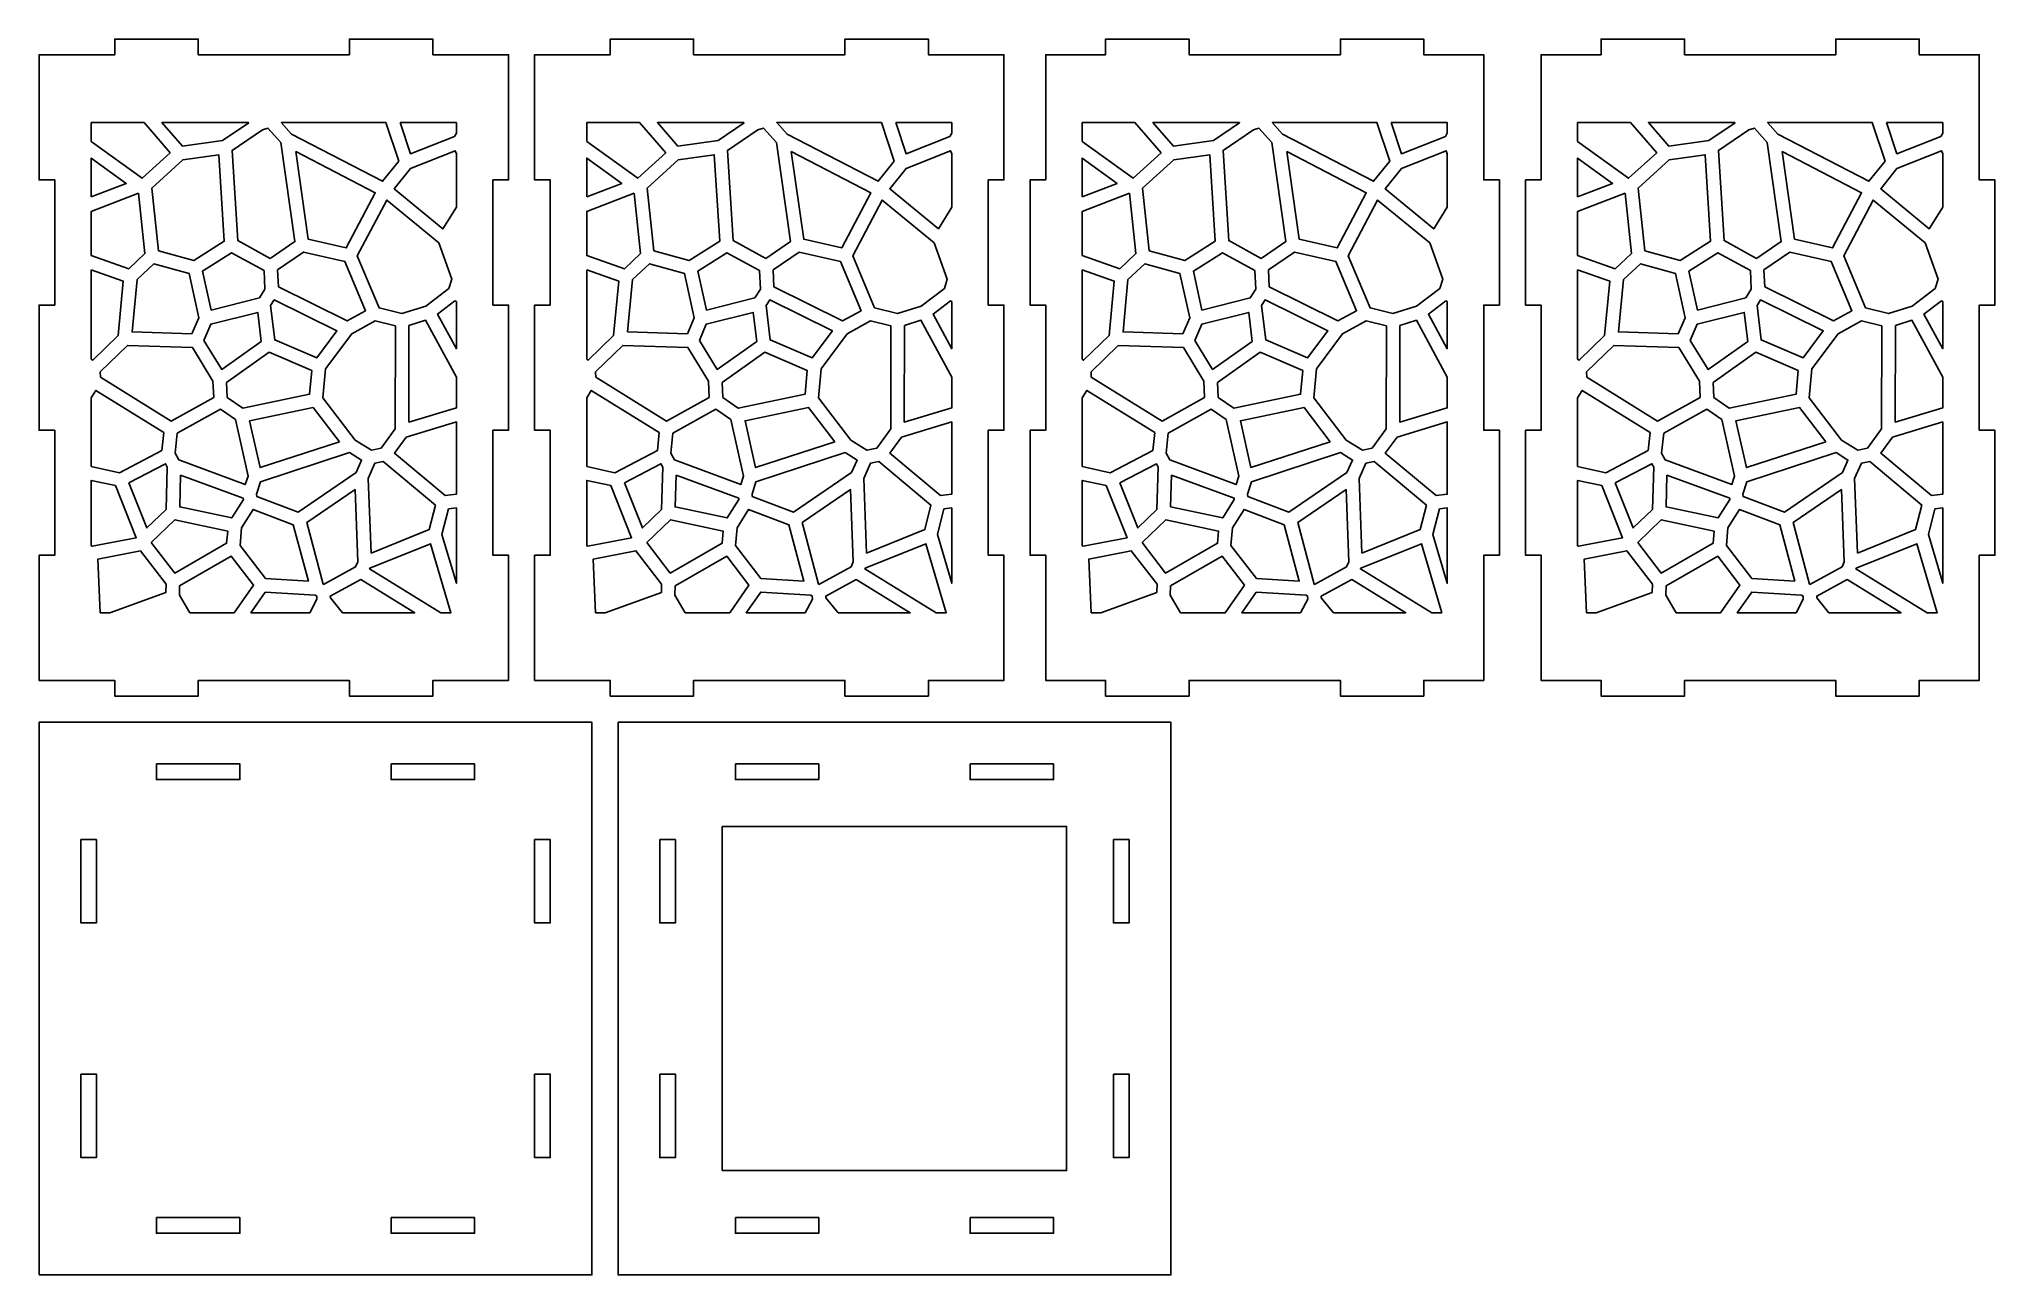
# Model space of a CAD drawing. Header units: millimetres. Extents: x 0 to 375, y -237 to 0.
import ezdxf

# ---------------------------------------------------------------- set-up
doc = ezdxf.new("R2010")
doc.units = ezdxf.units.MM
doc.layers.add('CUT', color=1, linetype='Continuous')

msp = doc.modelspace()

# ---------------------------------------------------------------- linework, layer by layer
at = {"layer": 'CUT'}
for points in [[(3, -123), (0, -123), (0, -99), (3, -99), (3, -75), (0, -75), (0, -51), (3, -51), (3, -27), (0, -27), (0, -3), (3, -3), (14.5, -3), (14.5, 0), (30.5, 0), (30.5, -3), (59.5, -3), (59.5, 0), (75.5, 0), (75.5, -3), (87, -3), (90, -3), (90, -27), (87, -27), (87, -51), (90, -51), (90, -75), (87, -75), (87, -99), (90, -99), (90, -123), (87, -123), (75.5, -123), (75.5, -126), (59.5, -126), (59.5, -123), (30.5, -123), (30.5, -126), (14.5, -126), (14.5, -123), (3, -123)], [(98, -123), (95, -123), (95, -99), (98, -99), (98, -75), (95, -75), (95, -51), (98, -51), (98, -27), (95, -27), (95, -3), (98, -3), (109.5, -3), (109.5, 0), (125.5, 0), (125.5, -3), (154.5, -3), (154.5, 0), (170.5, 0), (170.5, -3), (182, -3), (185, -3), (185, -27), (182, -27), (182, -51), (185, -51), (185, -75), (182, -75), (182, -99), (185, -99), (185, -123), (182, -123), (170.5, -123), (170.5, -126), (154.5, -126), (154.5, -123), (125.5, -123), (125.5, -126), (109.5, -126), (109.5, -123), (98, -123)], [(265.5, -126), (249.5, -126), (249.5, -123), (220.5, -123), (220.5, -126), (204.5, -126), (204.5, -123), (193, -123), (193, -99), (190, -99), (190, -75), (193, -75), (193, -51), (190, -51), (190, -27), (193, -27), (193, -3), (204.5, -3), (204.5, 0), (220.5, 0), (220.5, -3), (249.5, -3), (249.5, 0), (265.5, 0), (265.5, -3), (277, -3), (277, -27), (280, -27), (280, -51), (277, -51), (277, -75), (280, -75), (280, -99), (277, -99), (277, -123), (265.5, -123), (265.5, -126)], [(360.5, -126), (344.5, -126), (344.5, -123), (315.5, -123), (315.5, -126), (299.5, -126), (299.5, -123), (288, -123), (288, -99), (285, -99), (285, -75), (288, -75), (288, -51), (285, -51), (285, -27), (288, -27), (288, -3), (299.5, -3), (299.5, 0), (315.5, 0), (315.5, -3), (344.5, -3), (344.5, 0), (360.5, 0), (360.5, -3), (372, -3), (372, -27), (375, -27), (375, -51), (372, -51), (372, -75), (375, -75), (375, -99), (372, -99), (372, -123), (360.5, -123), (360.5, -126)], [(25.15, -21.79), (20.12, -16), (10, -16), (10, -19.62), (19.77, -26.7), (25.15, -21.79)], [(40.19, -16.03), (40.15, -16), (23.56, -16), (27.48, -20.51), (35.17, -19.46), (40.19, -16.03)], [(44.32, -42.08), (49.05, -38.84), (46.36, -19.84), (43.88, -17.05), (42.82, -17.38), (37, -21.36), (38.09, -38.65), (44.32, -42.08)], [(68.97, -23.44), (66.5, -16), (46.43, -16), (48.4, -18.23), (65.86, -27.26), (68.97, -23.44)], [(69.24, -16), (71.23, -22), (79.63, -18.68), (80, -18.07), (80, -16), (69.24, -16)], [(120.15, -21.79), (115.12, -16), (105, -16), (105, -19.62), (114.77, -26.7), (120.15, -21.79)], [(135.19, -16.03), (135.15, -16), (118.56, -16), (122.48, -20.51), (130.17, -19.46), (135.19, -16.03)], [(139.32, -42.08), (144.05, -38.84), (141.36, -19.84), (138.88, -17.05), (137.82, -17.38), (132, -21.36), (133.09, -38.65), (139.32, -42.08)], [(163.97, -23.44), (161.5, -16), (141.43, -16), (143.4, -18.23), (160.86, -27.26), (163.97, -23.44)], [(164.24, -16), (166.23, -22), (174.63, -18.68), (175, -18.07), (175, -16), (164.24, -16)], [(215.15, -21.79), (210.12, -16), (200, -16), (200, -19.62), (209.77, -26.7), (215.15, -21.79)], [(230.19, -16.03), (230.15, -16), (213.56, -16), (217.48, -20.51), (225.17, -19.46), (230.19, -16.03)], [(234.32, -42.08), (239.05, -38.84), (236.36, -19.84), (233.88, -17.05), (232.82, -17.38), (227, -21.36), (228.09, -38.65), (234.32, -42.08)], [(258.97, -23.44), (256.5, -16), (236.43, -16), (238.4, -18.23), (255.86, -27.26), (258.97, -23.44)], [(259.24, -16), (261.23, -22), (269.63, -18.68), (270, -18.07), (270, -16), (259.24, -16)], [(310.15, -21.79), (305.12, -16), (295, -16), (295, -19.62), (304.77, -26.7), (310.15, -21.79)], [(325.19, -16.03), (325.15, -16), (308.56, -16), (312.48, -20.51), (320.17, -19.46), (325.19, -16.03)], [(329.32, -42.08), (334.05, -38.84), (331.36, -19.84), (328.88, -17.05), (327.82, -17.38), (322, -21.36), (323.09, -38.65), (329.32, -42.08)], [(353.97, -23.44), (351.5, -16), (331.43, -16), (333.4, -18.23), (350.86, -27.26), (353.97, -23.44)], [(354.24, -16), (356.23, -22), (364.63, -18.68), (365, -18.07), (365, -16), (354.24, -16)], [(22.86, -40.61), (29.65, -42.48), (35.49, -38.76), (34.45, -22.18), (27.54, -23.13), (21.59, -28.56), (22.86, -40.61)], [(49.23, -21.58), (51.61, -38.39), (58.89, -40.04), (64.45, -29.46), (49.23, -21.58)], [(80, -32.25), (80, -22.02), (79.77, -21.42), (71.23, -24.79), (68.1, -28.7), (77.43, -36.37), (80, -32.25)], [(117.86, -40.61), (124.65, -42.48), (130.49, -38.76), (129.45, -22.18), (122.54, -23.13), (116.59, -28.56), (117.86, -40.61)], [(144.23, -21.58), (146.61, -38.39), (153.89, -40.04), (159.45, -29.46), (144.23, -21.58)], [(175, -32.25), (175, -22.02), (174.77, -21.42), (166.23, -24.79), (163.1, -28.7), (172.43, -36.37), (175, -32.25)], [(212.86, -40.61), (219.65, -42.48), (225.49, -38.76), (224.45, -22.18), (217.54, -23.13), (211.59, -28.56), (212.86, -40.61)], [(239.23, -21.58), (241.61, -38.39), (248.89, -40.04), (254.45, -29.46), (239.23, -21.58)], [(270, -32.25), (270, -22.02), (269.77, -21.42), (261.23, -24.79), (258.1, -28.7), (267.43, -36.37), (270, -32.25)], [(307.86, -40.61), (314.65, -42.48), (320.49, -38.76), (319.45, -22.18), (312.54, -23.13), (306.59, -28.56), (307.86, -40.61)], [(334.23, -21.58), (336.61, -38.39), (343.89, -40.04), (349.45, -29.46), (334.23, -21.58)], [(365, -32.25), (365, -22.02), (364.77, -21.42), (356.23, -24.79), (353.1, -28.7), (362.43, -36.37), (365, -32.25)], [(10, -30.26), (16.7, -27.68), (10, -22.83), (10, -30.26)], [(105, -30.26), (111.7, -27.68), (105, -22.83), (105, -30.26)], [(200, -30.26), (206.7, -27.68), (200, -22.83), (200, -30.26)], [(295, -30.26), (301.7, -27.68), (295, -22.83), (295, -30.26)], [(19.08, -29.55), (10, -33.05), (10, -41.5), (17.21, -44.03), (20.3, -41.12), (19.08, -29.55)], [(114.08, -29.55), (105, -33.05), (105, -41.5), (112.21, -44.03), (115.3, -41.12), (114.08, -29.55)], [(209.08, -29.55), (200, -33.05), (200, -41.5), (207.21, -44.03), (210.3, -41.12), (209.08, -29.55)], [(304.08, -29.55), (295, -33.05), (295, -41.5), (302.21, -44.03), (305.3, -41.12), (304.08, -29.55)], [(78.57, -47.8), (79.12, -46.03), (76.64, -39.09), (66.64, -30.87), (61.01, -41.59), (65.2, -51.56), (69.57, -52.63), (74.12, -51.19), (78.57, -47.8)], [(173.57, -47.8), (174.12, -46.03), (171.64, -39.09), (161.64, -30.87), (156.01, -41.59), (160.2, -51.56), (164.57, -52.63), (169.12, -51.19), (173.57, -47.8)], [(268.57, -47.8), (269.12, -46.03), (266.64, -39.09), (256.64, -30.87), (251.01, -41.59), (255.2, -51.56), (259.57, -52.63), (264.12, -51.19), (268.57, -47.8)], [(363.57, -47.8), (364.12, -46.03), (361.64, -39.09), (351.64, -30.87), (346.01, -41.59), (350.2, -51.56), (354.57, -52.63), (359.12, -51.19), (363.57, -47.8)], [(32.96, -51.97), (42.23, -49.65), (43.29, -47.98), (43.13, -44.39), (36.89, -40.96), (31.32, -44.5), (32.96, -51.97)], [(45.87, -47.51), (59.04, -54.03), (62.6, -52.09), (58.64, -42.65), (50.71, -40.85), (45.72, -44.26), (45.87, -47.51)], [(127.96, -51.97), (137.23, -49.65), (138.29, -47.98), (138.13, -44.39), (131.89, -40.96), (126.32, -44.5), (127.96, -51.97)], [(140.87, -47.51), (154.04, -54.03), (157.6, -52.09), (153.64, -42.65), (145.71, -40.85), (140.72, -44.26), (140.87, -47.51)], [(222.96, -51.97), (232.23, -49.65), (233.29, -47.98), (233.13, -44.39), (226.89, -40.96), (221.32, -44.5), (222.96, -51.97)], [(235.87, -47.51), (249.04, -54.03), (252.6, -52.09), (248.64, -42.65), (240.71, -40.85), (235.72, -44.26), (235.87, -47.51)], [(317.96, -51.97), (327.23, -49.65), (328.29, -47.98), (328.13, -44.39), (321.89, -40.96), (316.32, -44.5), (317.96, -51.97)], [(330.87, -47.51), (344.04, -54.03), (347.6, -52.09), (343.64, -42.65), (335.71, -40.85), (330.72, -44.26), (330.87, -47.51)], [(10, -44.25), (10, -61.38), (10.27, -61.59), (15.16, -56.83), (16.14, -46.41), (10, -44.25)], [(29.3, -56.55), (30.62, -53.43), (28.75, -44.93), (22.02, -43.07), (18.77, -46.13), (17.83, -56.17), (29.3, -56.55)], [(105, -44.25), (105, -61.38), (105.27, -61.59), (110.16, -56.83), (111.14, -46.41), (105, -44.25)], [(124.3, -56.55), (125.62, -53.43), (123.75, -44.93), (117.02, -43.07), (113.77, -46.13), (112.83, -56.17), (124.3, -56.55)], [(200, -44.25), (200, -61.38), (200.27, -61.59), (205.16, -56.83), (206.14, -46.41), (200, -44.25)], [(219.3, -56.55), (220.62, -53.43), (218.75, -44.93), (212.02, -43.07), (208.77, -46.13), (207.83, -56.17), (219.3, -56.55)], [(295, -44.25), (295, -61.38), (295.27, -61.59), (300.16, -56.83), (301.14, -46.41), (295, -44.25)], [(314.3, -56.55), (315.62, -53.43), (313.75, -44.93), (307.02, -43.07), (303.77, -46.13), (302.83, -56.17), (314.3, -56.55)], [(31.6, -57.77), (35.01, -63.35), (42.6, -57.97), (41.93, -52.41), (32.92, -54.66), (31.6, -57.77)], [(44.39, -51.1), (45.18, -57.68), (53.23, -61.15), (57.1, -55.97), (45.08, -50.02), (44.39, -51.1)], [(79.74, -50.17), (76.4, -52.72), (80, -59.39), (80, -50.34), (79.74, -50.17)], [(126.6, -57.77), (130.01, -63.35), (137.6, -57.97), (136.93, -52.41), (127.92, -54.66), (126.6, -57.77)], [(139.39, -51.1), (140.18, -57.68), (148.23, -61.15), (152.1, -55.97), (140.08, -50.02), (139.39, -51.1)], [(174.74, -50.17), (171.4, -52.72), (175, -59.39), (175, -50.34), (174.74, -50.17)], [(221.6, -57.77), (225.01, -63.35), (232.6, -57.97), (231.93, -52.41), (222.92, -54.66), (221.6, -57.77)], [(234.39, -51.1), (235.18, -57.68), (243.23, -61.15), (247.1, -55.97), (235.08, -50.02), (234.39, -51.1)], [(269.74, -50.17), (266.4, -52.72), (270, -59.39), (270, -50.34), (269.74, -50.17)], [(316.6, -57.77), (320.01, -63.35), (327.6, -57.97), (326.93, -52.41), (317.92, -54.66), (316.6, -57.77)], [(329.39, -51.1), (330.18, -57.68), (338.23, -61.15), (342.1, -55.97), (330.08, -50.02), (329.39, -51.1)], [(364.74, -50.17), (361.4, -52.72), (365, -59.39), (365, -50.34), (364.74, -50.17)], [(65.6, -78.44), (68.29, -74.77), (68.32, -55), (64.43, -54.05), (59.94, -56.5), (54.92, -63.23), (54.42, -68.79), (60.61, -76.9), (63.72, -78.84), (65.6, -78.44)], [(70.92, -54.93), (70.89, -73.44), (80, -70.72), (80, -64.86), (74.09, -53.93), (70.92, -54.93)], [(160.6, -78.44), (163.29, -74.77), (163.32, -55), (159.43, -54.05), (154.94, -56.5), (149.92, -63.23), (149.42, -68.79), (155.61, -76.9), (158.72, -78.84), (160.6, -78.44)], [(165.92, -54.93), (165.89, -73.44), (175, -70.72), (175, -64.86), (169.09, -53.93), (165.92, -54.93)], [(255.6, -78.44), (258.29, -74.77), (258.32, -55), (254.43, -54.05), (249.94, -56.5), (244.92, -63.23), (244.42, -68.79), (250.61, -76.9), (253.72, -78.84), (255.6, -78.44)], [(260.92, -54.93), (260.89, -73.44), (270, -70.72), (270, -64.86), (264.09, -53.93), (260.92, -54.93)], [(350.6, -78.44), (353.29, -74.77), (353.32, -55), (349.43, -54.05), (344.94, -56.5), (339.92, -63.23), (339.42, -68.79), (345.61, -76.9), (348.72, -78.84), (350.6, -78.44)], [(355.92, -54.93), (355.89, -73.44), (365, -70.72), (365, -64.86), (359.09, -53.93), (355.92, -54.93)], [(11.74, -64.86), (25.31, -73.27), (33.48, -68.71), (33.34, -65.61), (29.4, -59.15), (16.92, -58.74), (11.7, -63.82), (11.74, -64.86)], [(106.74, -64.86), (120.31, -73.27), (128.48, -68.71), (128.34, -65.61), (124.4, -59.15), (111.92, -58.74), (106.7, -63.82), (106.74, -64.86)], [(201.74, -64.86), (215.31, -73.27), (223.48, -68.71), (223.34, -65.61), (219.4, -59.15), (206.92, -58.74), (201.7, -63.82), (201.74, -64.86)], [(296.74, -64.86), (310.31, -73.27), (318.48, -68.71), (318.34, -65.61), (314.4, -59.15), (301.92, -58.74), (296.7, -63.82), (296.74, -64.86)], [(36.08, -68.75), (39.06, -70.79), (51.87, -68.1), (52.28, -63.57), (44.14, -60.06), (35.96, -65.87), (36.08, -68.75)], [(131.08, -68.75), (134.06, -70.79), (146.87, -68.1), (147.28, -63.57), (139.14, -60.06), (130.96, -65.87), (131.08, -68.75)], [(226.08, -68.75), (229.06, -70.79), (241.87, -68.1), (242.28, -63.57), (234.14, -60.06), (225.96, -65.87), (226.08, -68.75)], [(321.08, -68.75), (324.06, -70.79), (336.87, -68.1), (337.28, -63.57), (329.14, -60.06), (320.96, -65.87), (321.08, -68.75)], [(10, -81.97), (15.39, -83.15), (23.54, -78.88), (23.9, -75.46), (10.88, -67.39), (10, -68.79), (10, -81.97)], [(105, -81.97), (110.39, -83.15), (118.54, -78.88), (118.9, -75.46), (105.88, -67.39), (105, -68.79), (105, -81.97)], [(200, -81.97), (205.39, -83.15), (213.54, -78.88), (213.9, -75.46), (200.88, -67.39), (200, -68.79), (200, -81.97)], [(295, -81.97), (300.39, -83.15), (308.54, -78.88), (308.9, -75.46), (295.88, -67.39), (295, -68.79), (295, -81.97)], [(40.06, -83.79), (37.63, -72.96), (34.75, -70.98), (26.5, -75.59), (26.1, -79.44), (26.8, -80.71), (39.54, -85.44), (40.06, -83.79)], [(57.57, -77.21), (52.54, -70.62), (40.35, -73.18), (42.36, -82.17), (57.57, -77.21)], [(135.06, -83.79), (132.63, -72.96), (129.75, -70.98), (121.5, -75.59), (121.1, -79.44), (121.8, -80.71), (134.54, -85.44), (135.06, -83.79)], [(152.57, -77.21), (147.54, -70.62), (135.35, -73.18), (137.36, -82.17), (152.57, -77.21)], [(230.06, -83.79), (227.63, -72.96), (224.75, -70.98), (216.5, -75.59), (216.1, -79.44), (216.8, -80.71), (229.54, -85.44), (230.06, -83.79)], [(247.57, -77.21), (242.54, -70.62), (230.35, -73.18), (232.36, -82.17), (247.57, -77.21)], [(325.06, -83.79), (322.63, -72.96), (319.75, -70.98), (311.5, -75.59), (311.1, -79.44), (311.8, -80.71), (324.54, -85.44), (325.06, -83.79)], [(342.57, -77.21), (337.54, -70.62), (325.35, -73.18), (327.36, -82.17), (342.57, -77.21)], [(70.38, -76.31), (68.12, -79.39), (77.86, -87.54), (80, -87.29), (80, -73.43), (70.38, -76.31)], [(165.38, -76.31), (163.12, -79.39), (172.86, -87.54), (175, -87.29), (175, -73.43), (165.38, -76.31)], [(260.38, -76.31), (258.12, -79.39), (267.86, -87.54), (270, -87.29), (270, -73.43), (260.38, -76.31)], [(355.38, -76.31), (353.12, -79.39), (362.86, -87.54), (365, -87.29), (365, -73.43), (355.38, -76.31)], [(17.22, -85.13), (20.67, -93.76), (24.33, -90.19), (24.58, -82.07), (24.24, -81.45), (17.22, -85.13)], [(60.76, -83.14), (61.83, -80.73), (59.54, -79.3), (42.44, -84.88), (41.69, -87.27), (41.73, -87.69), (49.65, -90.71), (60.76, -83.14)], [(63.65, -98.59), (74.8, -94.07), (76, -89.37), (66, -81.01), (64.4, -81.35), (63.11, -84.26), (63.65, -98.59)], [(112.22, -85.13), (115.67, -93.76), (119.33, -90.19), (119.58, -82.07), (119.24, -81.45), (112.22, -85.13)], [(155.76, -83.14), (156.83, -80.73), (154.54, -79.3), (137.44, -84.88), (136.69, -87.27), (136.73, -87.69), (144.65, -90.71), (155.76, -83.14)], [(158.65, -98.59), (169.8, -94.07), (171, -89.37), (161, -81.01), (159.4, -81.35), (158.11, -84.26), (158.65, -98.59)], [(207.22, -85.13), (210.67, -93.76), (214.33, -90.19), (214.58, -82.07), (214.24, -81.45), (207.22, -85.13)], [(250.76, -83.14), (251.83, -80.73), (249.54, -79.3), (232.44, -84.88), (231.69, -87.27), (231.73, -87.69), (239.65, -90.71), (250.76, -83.14)], [(253.65, -98.59), (264.8, -94.07), (266, -89.37), (256, -81.01), (254.4, -81.35), (253.11, -84.26), (253.65, -98.59)], [(302.22, -85.13), (305.67, -93.76), (309.33, -90.19), (309.58, -82.07), (309.24, -81.45), (302.22, -85.13)], [(345.76, -83.14), (346.83, -80.73), (344.54, -79.3), (327.44, -84.88), (326.69, -87.27), (326.73, -87.69), (334.65, -90.71), (345.76, -83.14)], [(348.65, -98.59), (359.8, -94.07), (361, -89.37), (351, -81.01), (349.4, -81.35), (348.11, -84.26), (348.65, -98.59)], [(14.62, -85.64), (10, -84.63), (10, -97.15), (10.18, -97.27), (18.61, -95.62), (14.62, -85.64)], [(27.13, -83.61), (26.95, -89.71), (36.94, -91.84), (39.17, -88.3), (39.15, -88.07), (27.13, -83.61)], [(109.62, -85.64), (105, -84.63), (105, -97.15), (105.18, -97.27), (113.61, -95.62), (109.62, -85.64)], [(122.13, -83.61), (121.95, -89.71), (131.94, -91.84), (134.17, -88.3), (134.15, -88.07), (122.13, -83.61)], [(204.62, -85.64), (200, -84.63), (200, -97.15), (200.18, -97.27), (208.61, -95.62), (204.62, -85.64)], [(217.13, -83.61), (216.95, -89.71), (226.94, -91.84), (229.17, -88.3), (229.15, -88.07), (217.13, -83.61)], [(299.62, -85.64), (295, -84.63), (295, -97.15), (295.18, -97.27), (303.61, -95.62), (299.62, -85.64)], [(312.13, -83.61), (311.95, -89.71), (321.94, -91.84), (324.17, -88.3), (324.15, -88.07), (312.13, -83.61)], [(54.52, -104.57), (60.69, -101.22), (61.11, -100.24), (60.59, -86.4), (51.32, -92.72), (54.47, -104.55), (54.52, -104.57)], [(78.5, -90.08), (77.24, -95), (80, -104.37), (80, -89.91), (78.5, -90.08)], [(149.52, -104.57), (155.69, -101.22), (156.11, -100.24), (155.59, -86.4), (146.32, -92.72), (149.47, -104.55), (149.52, -104.57)], [(173.5, -90.08), (172.24, -95), (175, -104.37), (175, -89.91), (173.5, -90.08)], [(244.52, -104.57), (250.69, -101.22), (251.11, -100.24), (250.59, -86.4), (241.32, -92.72), (244.47, -104.55), (244.52, -104.57)], [(268.5, -90.08), (267.24, -95), (270, -104.37), (270, -89.91), (268.5, -90.08)], [(339.52, -104.57), (345.69, -101.22), (346.11, -100.24), (345.59, -86.4), (336.32, -92.72), (339.47, -104.55), (339.52, -104.57)], [(363.5, -90.08), (362.24, -95), (365, -104.37), (365, -89.91), (363.5, -90.08)], [(21.51, -96.57), (26, -102.42), (35.96, -96.7), (36.16, -94.34), (26.03, -92.17), (21.51, -96.57)], [(43.4, -103.46), (51.63, -103.97), (48.74, -93.14), (41.04, -90.21), (38.82, -93.73), (38.53, -97.1), (43.4, -103.46)], [(116.51, -96.57), (121, -102.42), (130.96, -96.7), (131.16, -94.34), (121.03, -92.17), (116.51, -96.57)], [(138.4, -103.46), (146.63, -103.97), (143.74, -93.14), (136.04, -90.21), (133.82, -93.73), (133.53, -97.1), (138.4, -103.46)], [(211.51, -96.57), (216, -102.42), (225.96, -96.7), (226.16, -94.34), (216.03, -92.17), (211.51, -96.57)], [(233.4, -103.46), (241.63, -103.97), (238.74, -93.14), (231.04, -90.21), (228.82, -93.73), (228.53, -97.1), (233.4, -103.46)], [(306.51, -96.57), (311, -102.42), (320.96, -96.7), (321.16, -94.34), (311.03, -92.17), (306.51, -96.57)], [(328.4, -103.46), (336.63, -103.97), (333.74, -93.14), (326.04, -90.21), (323.82, -93.73), (323.53, -97.1), (328.4, -103.46)], [(77.01, -110), (78.95, -110), (75.05, -96.77), (63.41, -101.49), (63.35, -101.62), (77.01, -110)], [(172.01, -110), (173.95, -110), (170.05, -96.77), (158.41, -101.49), (158.35, -101.62), (172.01, -110)], [(267.01, -110), (268.95, -110), (265.05, -96.77), (253.41, -101.49), (253.35, -101.62), (267.01, -110)], [(362.01, -110), (363.95, -110), (360.05, -96.77), (348.41, -101.49), (348.35, -101.62), (362.01, -110)], [(11.7, -110), (13.56, -110), (24.31, -106.1), (24.35, -104.54), (19.42, -98.11), (11.26, -99.71), (11.7, -110)], [(28.88, -110), (37.42, -110), (41.11, -104.75), (36.85, -99.18), (26.94, -104.88), (26.9, -106.67), (28.88, -110)], [(106.7, -110), (108.56, -110), (119.31, -106.1), (119.35, -104.54), (114.42, -98.11), (106.26, -99.71), (106.7, -110)], [(123.88, -110), (132.42, -110), (136.11, -104.75), (131.85, -99.18), (121.94, -104.88), (121.9, -106.67), (123.88, -110)], [(201.7, -110), (203.56, -110), (214.31, -106.1), (214.35, -104.54), (209.42, -98.11), (201.26, -99.71), (201.7, -110)], [(218.88, -110), (227.42, -110), (231.11, -104.75), (226.85, -99.18), (216.94, -104.88), (216.9, -106.67), (218.88, -110)], [(296.7, -110), (298.56, -110), (309.31, -106.1), (309.35, -104.54), (304.42, -98.11), (296.26, -99.71), (296.7, -110)], [(313.88, -110), (322.42, -110), (326.11, -104.75), (321.85, -99.18), (311.94, -104.88), (311.9, -106.67), (313.88, -110)], [(58.18, -110), (72.03, -110), (61.67, -103.65), (55.83, -106.82), (55.85, -107.16), (58.18, -110)], [(153.18, -110), (167.03, -110), (156.67, -103.65), (150.83, -106.82), (150.85, -107.16), (153.18, -110)], [(248.18, -110), (262.03, -110), (251.67, -103.65), (245.83, -106.82), (245.85, -107.16), (248.18, -110)], [(343.18, -110), (357.03, -110), (346.67, -103.65), (340.83, -106.82), (340.85, -107.16), (343.18, -110)], [(51.88, -110), (53.26, -107.38), (53.23, -106.83), (52.95, -106.66), (43.37, -106.06), (40.6, -110), (51.88, -110)], [(146.88, -110), (148.26, -107.38), (148.23, -106.83), (147.95, -106.66), (138.37, -106.06), (135.6, -110), (146.88, -110)], [(241.88, -110), (243.26, -107.38), (243.23, -106.83), (242.95, -106.66), (233.37, -106.06), (230.6, -110), (241.88, -110)], [(336.88, -110), (338.26, -107.38), (338.23, -106.83), (337.95, -106.66), (328.37, -106.06), (325.6, -110), (336.88, -110)], [(0, -237), (0, -131), (106, -131), (106, -237), (0, -237)], [(111, -131), (217, -131), (217, -237), (111, -237), (111, -131)], [(22.5, -139), (22.5, -142), (38.5, -142), (38.5, -139), (22.5, -139)], [(67.5, -139), (67.5, -142), (83.5, -142), (83.5, -139), (67.5, -139)], [(133.5, -139), (133.5, -142), (149.5, -142), (149.5, -139), (133.5, -139)], [(178.5, -139), (178.5, -142), (194.5, -142), (194.5, -139), (178.5, -139)], [(8, -153.5), (8, -169.5), (11, -169.5), (11, -153.5), (8, -153.5)], [(95, -153.5), (95, -169.5), (98, -169.5), (98, -153.5), (95, -153.5)], [(119, -153.5), (119, -169.5), (122, -169.5), (122, -153.5), (119, -153.5)], [(131, -151), (131, -217), (197, -217), (197, -151), (131, -151)], [(206, -153.5), (206, -169.5), (209, -169.5), (209, -153.5), (206, -153.5)], [(8, -198.5), (8, -214.5), (11, -214.5), (11, -198.5), (8, -198.5)], [(95, -198.5), (95, -214.5), (98, -214.5), (98, -198.5), (95, -198.5)], [(119, -198.5), (119, -214.5), (122, -214.5), (122, -198.5), (119, -198.5)], [(206, -198.5), (206, -214.5), (209, -214.5), (209, -198.5), (206, -198.5)], [(22.5, -226), (22.5, -229), (38.5, -229), (38.5, -226), (22.5, -226)], [(67.5, -226), (67.5, -229), (83.5, -229), (83.5, -226), (67.5, -226)], [(133.5, -226), (133.5, -229), (149.5, -229), (149.5, -226), (133.5, -226)], [(178.5, -226), (178.5, -229), (194.5, -229), (194.5, -226), (178.5, -226)]]:
    msp.add_lwpolyline(points, close=True, dxfattribs=at)

doc.saveas('drawing.dxf')
